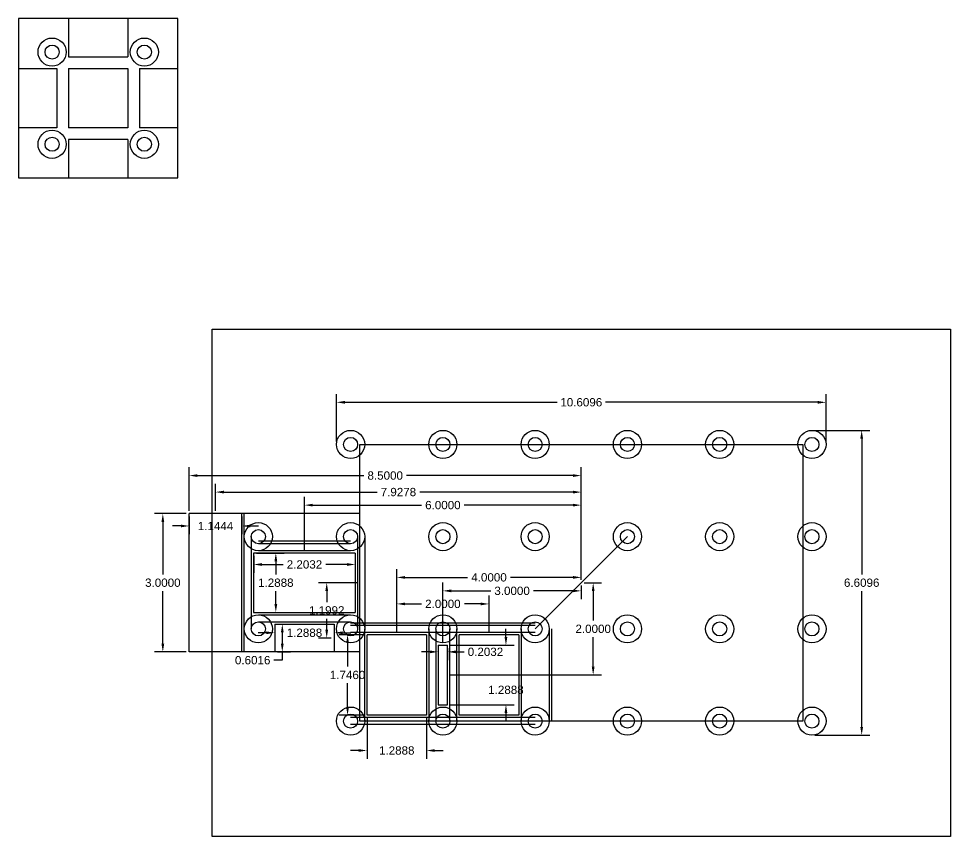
# Model space of a CAD drawing. Header units: inches. Extents: x -9.8 to 29.3, y -5.5 to 12.2.
# Drawn here: x 9.09 to 29.28, y -5.5 to 12.23 of the extents above; entities that cross this region are included whole.
import ezdxf

# ---------------------------------------------------------------- set-up
doc = ezdxf.new("R2010")
doc.units = ezdxf.units.IN
doc.header["$MEASUREMENT"] = 0
doc.styles.get("Standard").update_dxf_attribs({"font": 'Arial.ttf'})
doc.dimstyles.get("Standard").update_dxf_attribs({"dimtxt": 0.18, "dimasz": 0.18, "dimexe": 0.18, "dimexo": 0.0625, "dimgap": 0.09, "dimtad": 0, "dimtih": 1, "dimtoh": 1, "dimdec": 4, "dimzin": 0, "dimdsep": 46, "dimtxsty": 'Standard', "dimcen": 0.09, "dimadec": 0, "dimazin": 0, "dimtfac": 1, "dimtdec": 4, "dimtofl": 0, "dimtmove": 0, "dimatfit": 3, "dimfxl": 1, "dimtolj": 1, "dimtzin": 0, "dimarcsym": 0})

# ---------------------------------------------------------------- blocks, each defined once
blk = doc.blocks.new('*D47')
at = {"color": 0, "lineweight": -2, "transparency": 16777216}
for p, q in [((16.637, -2.936), (16.637, -3.818)), ((17.926, -2.936), (17.926, -3.818)), ((16.457, -3.638), (16.277, -3.638)), ((18.106, -3.638), (18.286, -3.638))]:
    blk.add_line(p, q, dxfattribs=at)
at = {"color": 0, "transparency": 16777216}
for points in [[(16.457, -3.608), (16.457, -3.668), (16.637, -3.638)], [(18.106, -3.608), (18.106, -3.668), (17.926, -3.638)]]:
    blk.add_solid(points, dxfattribs=at)
at = {"layer": 'Defpoints', "color": 0, "transparency": 16777216}
for p in [(16.637, -2.873), (17.926, -2.873), (17.926, -3.638)]:
    blk.add_point(p, dxfattribs=at)
at = {"color": 0, "transparency": 16777216, "insert": (17.281, -3.638), "char_height": 0.18, "attachment_point": 5}
blk.add_mtext('\\A1;1.2888', dxfattribs=at)
blk = doc.blocks.new('*D48')
at = {"color": 0, "lineweight": -2, "transparency": 16777216}
for p, q in [((16.574, -1.127), (16.035, -1.127)), ((16.215, -1.307), (16.215, -1.819)), ((16.215, -2.693), (16.215, -2.181)), ((16.574, -2.873), (16.035, -2.873))]:
    blk.add_line(p, q, dxfattribs=at)
at = {"color": 0, "transparency": 16777216}
for points in [[(16.185, -1.307), (16.245, -1.307), (16.215, -1.127)], [(16.185, -2.693), (16.245, -2.693), (16.215, -2.873)]]:
    blk.add_solid(points, dxfattribs=at)
at = {"layer": 'Defpoints', "color": 0, "transparency": 16777216}
for p in [(16.637, -1.127), (16.215, -2.873), (16.637, -2.873)]:
    blk.add_point(p, dxfattribs=at)
at = {"color": 0, "transparency": 16777216, "insert": (16.215, -2), "char_height": 0.18, "attachment_point": 5}
blk.add_mtext('\\A1;1.7460', dxfattribs=at)
blk = doc.blocks.new('*D49')
at = {"color": 0, "lineweight": -2, "transparency": 16777216}
for p, q in [((17.281, -1.065), (17.281, -0.279)), ((19.281, -1.065), (19.281, -0.279)), ((17.461, -0.459), (17.815, -0.459)), ((19.101, -0.459), (18.747, -0.459))]:
    blk.add_line(p, q, dxfattribs=at)
at = {"color": 0, "transparency": 16777216}
for points in [[(17.461, -0.429), (17.461, -0.489), (17.281, -0.459)], [(19.101, -0.429), (19.101, -0.489), (19.281, -0.459)]]:
    blk.add_solid(points, dxfattribs=at)
at = {"layer": 'Defpoints', "color": 0, "transparency": 16777216}
for p in [(19.281, -0.459), (17.281, -1.127), (19.281, -1.127)]:
    blk.add_point(p, dxfattribs=at)
at = {"color": 0, "transparency": 16777216, "insert": (18.281, -0.459), "char_height": 0.18, "attachment_point": 5}
blk.add_mtext('\\A1;2.0000', dxfattribs=at)
blk = doc.blocks.new('*D50')
at = {"color": 0, "lineweight": -2, "transparency": 16777216}
for p, q in [((17.281, -1.065), (17.281, 0.296)), ((21.281, 0.062), (21.281, 0.296)), ((17.461, 0.116), (18.814, 0.116)), ((21.101, 0.116), (19.748, 0.116))]:
    blk.add_line(p, q, dxfattribs=at)
at = {"color": 0, "transparency": 16777216}
for points in [[(17.461, 0.146), (17.461, 0.086), (17.281, 0.116)], [(21.101, 0.146), (21.101, 0.086), (21.281, 0.116)]]:
    blk.add_solid(points, dxfattribs=at)
at = {"layer": 'Defpoints', "color": 0, "transparency": 16777216}
for p in [(17.281, 0.116), (21.281, 0), (17.281, -1.127)]:
    blk.add_point(p, dxfattribs=at)
at = {"color": 0, "transparency": 16777216, "insert": (19.281, 0.116), "char_height": 0.18, "attachment_point": 5}
blk.add_mtext('\\A1;4.0000', dxfattribs=at)
blk = doc.blocks.new('*D51')
at = {"color": 0, "lineweight": -2, "transparency": 16777216}
for p, q in [((18, -1.499), (17.82, -1.499)), ((18.18, -1.418), (18.18, -1.679)), ((18.383, -1.418), (18.383, -1.679)), ((18.563, -1.499), (18.743, -1.499))]:
    blk.add_line(p, q, dxfattribs=at)
at = {"color": 0, "transparency": 16777216}
for points in [[(18, -1.469), (18, -1.529), (18.18, -1.499)], [(18.563, -1.469), (18.563, -1.529), (18.383, -1.499)]]:
    blk.add_solid(points, dxfattribs=at)
at = {"layer": 'Defpoints', "color": 0, "transparency": 16777216}
for p in [(18.18, -1.356), (18.383, -1.356), (18.383, -1.499)]:
    blk.add_point(p, dxfattribs=at)
at = {"color": 0, "transparency": 16777216, "insert": (19.204, -1.499), "char_height": 0.18, "attachment_point": 5}
blk.add_mtext('\\A1;0.2032', dxfattribs=at)
blk = doc.blocks.new('*D52')
at = {"color": 0, "lineweight": -2, "transparency": 16777216}
for p, q in [((19.648, -1.176), (19.648, -0.996)), ((18.445, -1.356), (19.828, -1.356)), ((18.445, -2.644), (19.828, -2.644)), ((19.648, -2.824), (19.648, -3.004))]:
    blk.add_line(p, q, dxfattribs=at)
at = {"color": 0, "transparency": 16777216}
for points in [[(19.618, -1.176), (19.678, -1.176), (19.648, -1.356)], [(19.618, -2.824), (19.678, -2.824), (19.648, -2.644)]]:
    blk.add_solid(points, dxfattribs=at)
at = {"layer": 'Defpoints', "color": 0, "transparency": 16777216}
for p in [(18.383, -1.356), (18.383, -2.644), (19.648, -2.644)]:
    blk.add_point(p, dxfattribs=at)
at = {"color": 0, "transparency": 16777216, "insert": (19.648, -2.323), "char_height": 0.18, "attachment_point": 5}
blk.add_mtext('\\A1;1.2888', dxfattribs=at)
blk = doc.blocks.new('*D53')
at = {"color": 0, "lineweight": -2, "transparency": 16777216}
for p, q in [((18.281, -1.293), (18.281, 0.004)), ((18.461, -0.176), (19.319, -0.176)), ((21.101, -0.176), (20.243, -0.176)), ((21.281, -0.062), (21.281, -0.356))]:
    blk.add_line(p, q, dxfattribs=at)
at = {"color": 0, "transparency": 16777216}
for points in [[(18.461, -0.146), (18.461, -0.206), (18.281, -0.176)], [(21.101, -0.146), (21.101, -0.206), (21.281, -0.176)]]:
    blk.add_solid(points, dxfattribs=at)
at = {"layer": 'Defpoints', "color": 0, "transparency": 16777216}
for p in [(21.281, 0), (18.281, -0.176), (18.281, -1.356)]:
    blk.add_point(p, dxfattribs=at)
at = {"color": 0, "transparency": 16777216, "insert": (19.781, -0.176), "char_height": 0.18, "attachment_point": 5}
blk.add_mtext('\\A1;3.0000', dxfattribs=at)
blk = doc.blocks.new('*D54')
at = {"color": 0, "lineweight": -2, "transparency": 16777216}
for p, q in [((21.344, 0), (21.719, 0)), ((21.539, -0.18), (21.539, -0.819)), ((21.539, -1.82), (21.539, -1.181)), ((18.445, -2), (21.719, -2))]:
    blk.add_line(p, q, dxfattribs=at)
at = {"color": 0, "transparency": 16777216}
for points in [[(21.509, -0.18), (21.569, -0.18), (21.539, 0)], [(21.509, -1.82), (21.569, -1.82), (21.539, -2)]]:
    blk.add_solid(points, dxfattribs=at)
at = {"layer": 'Defpoints', "color": 0, "transparency": 16777216}
for p in [(21.281, 0), (18.383, -2), (21.539, -2)]:
    blk.add_point(p, dxfattribs=at)
at = {"color": 0, "transparency": 16777216, "insert": (21.539, -1), "char_height": 0.18, "attachment_point": 5}
blk.add_mtext('\\A1;2.0000', dxfattribs=at)
blk = doc.blocks.new('*D55')
at = {"color": 0, "lineweight": -2, "transparency": 16777216}
for p, q in [((14.18, 0.582), (14.18, 0.216)), ((16.383, 0.582), (16.383, 0.216)), ((14.36, 0.396), (14.817, 0.396)), ((16.203, 0.396), (15.746, 0.396))]:
    blk.add_line(p, q, dxfattribs=at)
at = {"color": 0, "transparency": 16777216}
for points in [[(14.36, 0.426), (14.36, 0.366), (14.18, 0.396)], [(16.203, 0.426), (16.203, 0.366), (16.383, 0.396)]]:
    blk.add_solid(points, dxfattribs=at)
at = {"layer": 'Defpoints', "color": 0, "transparency": 16777216}
for p in [(14.18, 0.644), (16.383, 0.644), (16.383, 0.396)]:
    blk.add_point(p, dxfattribs=at)
at = {"color": 0, "transparency": 16777216, "insert": (15.281, 0.396), "char_height": 0.18, "attachment_point": 5}
blk.add_mtext('\\A1;2.2032', dxfattribs=at)
blk = doc.blocks.new('*D56')
at = {"color": 0, "lineweight": -2, "transparency": 16777216}
for p, q in [((14.242, 0.644), (14.84, 0.644)), ((14.66, 0.464), (14.66, 0.181)), ((14.66, -0.464), (14.66, -0.181)), ((14.242, -0.644), (14.84, -0.644))]:
    blk.add_line(p, q, dxfattribs=at)
at = {"color": 0, "transparency": 16777216}
for points in [[(14.63, 0.464), (14.69, 0.464), (14.66, 0.644)], [(14.63, -0.464), (14.69, -0.464), (14.66, -0.644)]]:
    blk.add_solid(points, dxfattribs=at)
at = {"layer": 'Defpoints', "color": 0, "transparency": 16777216}
for p in [(14.18, 0.644), (14.18, -0.644), (14.66, -0.644)]:
    blk.add_point(p, dxfattribs=at)
at = {"color": 0, "transparency": 16777216, "insert": (14.66, 0), "char_height": 0.18, "attachment_point": 5}
blk.add_mtext('\\A1;1.2888', dxfattribs=at)
blk = doc.blocks.new('*D57')
at = {"color": 0, "lineweight": -2, "transparency": 16777216}
for p, q in [((14.637, -0.961), (14.637, -1.265)), ((15.926, -0.961), (15.926, -1.265)), ((14.457, -1.085), (14.277, -1.085)), ((16.106, -1.085), (16.286, -1.085))]:
    blk.add_line(p, q, dxfattribs=at)
at = {"color": 0, "transparency": 16777216}
for points in [[(14.457, -1.055), (14.457, -1.115), (14.637, -1.085)], [(16.106, -1.055), (16.106, -1.115), (15.926, -1.085)]]:
    blk.add_solid(points, dxfattribs=at)
at = {"layer": 'Defpoints', "color": 0, "transparency": 16777216}
for p in [(14.637, -0.898), (15.926, -0.898), (15.926, -1.085)]:
    blk.add_point(p, dxfattribs=at)
at = {"color": 0, "transparency": 16777216, "insert": (15.281, -1.085), "char_height": 0.18, "attachment_point": 5}
blk.add_mtext('\\A1;1.2888', dxfattribs=at)
blk = doc.blocks.new('*D58')
at = {"color": 0, "lineweight": -2, "transparency": 16777216}
for p, q in [((14.699, -0.898), (14.98, -0.898)), ((14.8, -1.078), (14.8, -1.32)), ((14.699, -1.5), (14.98, -1.5)), ((14.8, -1.5), (14.8, -1.68)), ((14.8, -1.68), (14.62, -1.68))]:
    blk.add_line(p, q, dxfattribs=at)
at = {"color": 0, "transparency": 16777216}
for points in [[(14.77, -1.078), (14.83, -1.078), (14.8, -0.898)], [(14.77, -1.32), (14.83, -1.32), (14.8, -1.5)]]:
    blk.add_solid(points, dxfattribs=at)
at = {"layer": 'Defpoints', "color": 0, "transparency": 16777216}
for p in [(14.637, -0.898), (14.637, -1.5), (14.8, -1.5)]:
    blk.add_point(p, dxfattribs=at)
at = {"color": 0, "transparency": 16777216, "insert": (14.158, -1.68), "char_height": 0.18, "attachment_point": 5}
blk.add_mtext('\\A1;0.6016', dxfattribs=at)
blk = doc.blocks.new('*D59')
at = {"color": 0, "lineweight": -2, "transparency": 16777216}
for p, q in [((15.281, 0.707), (15.281, 1.863)), ((21.281, 0.062), (21.281, 1.863)), ((15.461, 1.683), (17.817, 1.683)), ((21.101, 1.683), (18.746, 1.683))]:
    blk.add_line(p, q, dxfattribs=at)
at = {"color": 0, "transparency": 16777216}
for points in [[(15.461, 1.713), (15.461, 1.653), (15.281, 1.683)], [(21.101, 1.713), (21.101, 1.653), (21.281, 1.683)]]:
    blk.add_solid(points, dxfattribs=at)
at = {"layer": 'Defpoints', "color": 0, "transparency": 16777216}
for p in [(21.281, 1.683), (15.281, 0.644), (21.281, 0)]:
    blk.add_point(p, dxfattribs=at)
at = {"color": 0, "transparency": 16777216, "insert": (18.281, 1.683), "char_height": 0.18, "attachment_point": 5}
blk.add_mtext('\\A1;6.0000', dxfattribs=at)
blk = doc.blocks.new('*D60')
at = {"color": 0, "lineweight": -2, "transparency": 16777216}
for p, q in [((16.419, 0), (15.583, 0)), ((15.763, -0.18), (15.763, -0.418)), ((15.763, -1.019), (15.763, -0.781)), ((15.863, -1.199), (15.583, -1.199))]:
    blk.add_line(p, q, dxfattribs=at)
at = {"color": 0, "transparency": 16777216}
for points in [[(15.733, -0.18), (15.793, -0.18), (15.763, 0)], [(15.733, -1.019), (15.793, -1.019), (15.763, -1.199)]]:
    blk.add_solid(points, dxfattribs=at)
at = {"layer": 'Defpoints', "color": 0, "transparency": 16777216}
for p in [(15.763, 0), (16.481, 0), (15.926, -1.199)]:
    blk.add_point(p, dxfattribs=at)
at = {"color": 0, "transparency": 16777216, "insert": (15.763, -0.6), "char_height": 0.18, "attachment_point": 5}
blk.add_mtext('\\A1;1.1992', dxfattribs=at)
blk = doc.blocks.new('*D61')
at = {"color": 0, "lineweight": -2, "transparency": 16777216}
for p, q in [((12.781, 1.438), (12.781, 1.051)), ((13.926, 1.438), (13.926, 1.051)), ((12.601, 1.231), (12.421, 1.231)), ((14.106, 1.231), (14.286, 1.231))]:
    blk.add_line(p, q, dxfattribs=at)
at = {"color": 0, "transparency": 16777216}
for points in [[(12.601, 1.261), (12.601, 1.201), (12.781, 1.231)], [(14.106, 1.261), (14.106, 1.201), (13.926, 1.231)]]:
    blk.add_solid(points, dxfattribs=at)
at = {"layer": 'Defpoints', "color": 0, "transparency": 16777216}
for p in [(12.781, 1.5), (13.926, 1.5), (13.926, 1.231)]:
    blk.add_point(p, dxfattribs=at)
at = {"color": 0, "transparency": 16777216, "insert": (13.353, 1.231), "char_height": 0.18, "attachment_point": 5}
blk.add_mtext('\\A1;1.1444', dxfattribs=at)
blk = doc.blocks.new('*D62')
at = {"color": 0, "lineweight": -2, "transparency": 16777216}
for p, q in [((12.719, 1.5), (12.031, 1.5)), ((12.211, 1.32), (12.211, 0.181)), ((12.211, -1.32), (12.211, -0.181)), ((12.719, -1.5), (12.031, -1.5))]:
    blk.add_line(p, q, dxfattribs=at)
at = {"color": 0, "transparency": 16777216}
for points in [[(12.181, 1.32), (12.241, 1.32), (12.211, 1.5)], [(12.181, -1.32), (12.241, -1.32), (12.211, -1.5)]]:
    blk.add_solid(points, dxfattribs=at)
at = {"layer": 'Defpoints', "color": 0, "transparency": 16777216}
for p in [(12.781, 1.5), (12.211, -1.5), (12.781, -1.5)]:
    blk.add_point(p, dxfattribs=at)
at = {"color": 0, "transparency": 16777216, "insert": (12.211, 0), "char_height": 0.18, "attachment_point": 5}
blk.add_mtext('\\A1;3.0000', dxfattribs=at)
blk = doc.blocks.new('*D63')
at = {"color": 0, "lineweight": -2, "transparency": 16777216}
for p, q in [((13.353, 1.563), (13.353, 2.146)), ((21.281, 0.062), (21.281, 2.146)), ((13.533, 1.966), (16.854, 1.966)), ((21.101, 1.966), (17.781, 1.966))]:
    blk.add_line(p, q, dxfattribs=at)
at = {"color": 0, "transparency": 16777216}
for points in [[(13.533, 1.996), (13.533, 1.936), (13.353, 1.966)], [(21.101, 1.996), (21.101, 1.936), (21.281, 1.966)]]:
    blk.add_solid(points, dxfattribs=at)
at = {"layer": 'Defpoints', "color": 0, "transparency": 16777216}
for p in [(13.353, 1.966), (13.353, 1.5), (21.281, 0)]:
    blk.add_point(p, dxfattribs=at)
at = {"color": 0, "transparency": 16777216, "insert": (17.317, 1.966), "char_height": 0.18, "attachment_point": 5}
blk.add_mtext('\\A1;7.9278', dxfattribs=at)
blk = doc.blocks.new('*D64')
at = {"color": 0, "lineweight": -2, "transparency": 16777216}
for p, q in [((15.976, 3.062), (15.976, 4.093)), ((26.586, 3.062), (26.586, 4.093)), ((16.156, 3.913), (20.756, 3.913)), ((26.406, 3.913), (21.806, 3.913))]:
    blk.add_line(p, q, dxfattribs=at)
at = {"color": 0, "transparency": 16777216}
for points in [[(16.156, 3.943), (16.156, 3.883), (15.976, 3.913)], [(26.406, 3.943), (26.406, 3.883), (26.586, 3.913)]]:
    blk.add_solid(points, dxfattribs=at)
at = {"layer": 'Defpoints', "color": 0, "transparency": 16777216}
for p in [(15.976, 3.913), (15.976, 3), (26.586, 3)]:
    blk.add_point(p, dxfattribs=at)
at = {"color": 0, "transparency": 16777216, "insert": (21.281, 3.913), "char_height": 0.18, "attachment_point": 5}
blk.add_mtext('\\A1;10.6096', dxfattribs=at)
blk = doc.blocks.new('*D65')
at = {"color": 0, "lineweight": -2, "transparency": 16777216}
for p, q in [((26.344, 3.305), (27.539, 3.305)), ((27.359, 3.125), (27.359, 0.181)), ((27.359, -3.125), (27.359, -0.181)), ((26.344, -3.305), (27.539, -3.305))]:
    blk.add_line(p, q, dxfattribs=at)
at = {"color": 0, "transparency": 16777216}
for points in [[(27.329, 3.125), (27.389, 3.125), (27.359, 3.305)], [(27.329, -3.125), (27.389, -3.125), (27.359, -3.305)]]:
    blk.add_solid(points, dxfattribs=at)
at = {"layer": 'Defpoints', "color": 0, "transparency": 16777216}
for p in [(26.281, 3.305), (27.359, 3.305), (26.281, -3.305)]:
    blk.add_point(p, dxfattribs=at)
at = {"color": 0, "transparency": 16777216, "insert": (27.359, 0), "char_height": 0.18, "attachment_point": 5}
blk.add_mtext('\\A1;6.6096', dxfattribs=at)
blk = doc.blocks.new('*D66')
at = {"color": 0, "lineweight": -2, "transparency": 16777216}
for p, q in [((12.781, 1.562), (12.781, 2.504)), ((21.281, 0.062), (21.281, 2.504)), ((12.961, 2.324), (16.569, 2.324)), ((21.101, 2.324), (17.493, 2.324))]:
    blk.add_line(p, q, dxfattribs=at)
at = {"color": 0, "transparency": 16777216}
for points in [[(12.961, 2.354), (12.961, 2.294), (12.781, 2.324)], [(21.101, 2.354), (21.101, 2.294), (21.281, 2.324)]]:
    blk.add_solid(points, dxfattribs=at)
at = {"layer": 'Defpoints', "color": 0, "transparency": 16777216}
for p in [(12.781, 2.324), (12.781, 1.5), (21.281, 0)]:
    blk.add_point(p, dxfattribs=at)
at = {"color": 0, "transparency": 16777216, "insert": (17.031, 2.324), "char_height": 0.18, "attachment_point": 5}
blk.add_mtext('\\A1;8.5000', dxfattribs=at)

msp = doc.modelspace()

# ---------------------------------------------------------------- linework, layer by layer
for p, q in [((12.53513, 12.23363), (9.08513, 12.23363)), ((9.08513, 12.23363), (9.08513, 8.78363)), ((10.16573, 12.23363), (10.16573, 11.40703)), ((11.45453, 12.23363), (11.45453, 11.40703)), ((12.53513, 8.78363), (12.53513, 12.23363)), ((10.16573, 11.40703), (11.45453, 11.40703)), ((9.08513, 11.15303), (9.91173, 11.15303)), ((9.91173, 11.15303), (9.91173, 9.86423)), ((10.16573, 11.15303), (11.45453, 11.15303)), ((10.16573, 11.15303), (10.16573, 9.86423)), ((11.45453, 11.15303), (11.45453, 9.86423)), ((11.70853, 11.15303), (12.53513, 11.15303)), ((11.70853, 11.15303), (11.70853, 9.86423)), ((9.91173, 9.86423), (9.08513, 9.86423)), ((11.45453, 9.86423), (10.16573, 9.86423)), ((12.53513, 9.86423), (11.70853, 9.86423)), ((10.16573, 9.61023), (10.16573, 8.78363)), ((11.45453, 9.61023), (10.16573, 9.61023)), ((11.45453, 9.61023), (11.45453, 8.78363)), ((9.08513, 8.78363), (12.53513, 8.78363)), ((13.28115, 5.5), (29.28115, 5.5)), ((13.28115, -5.5), (13.28115, 5.5)), ((29.28115, 5.5), (29.28115, -5.5)), ((16.48115, 3), (26.08115, 3)), ((16.48115, -3), (16.48115, 3)), ((26.08115, 3), (26.08115, -3)), ((12.78115, -1.5), (12.78115, 1.5)), ((13.92555, 1.5), (12.78115, 1.5)), ((16.48115, 1.5), (13.28115, 1.5)), ((13.92555, -1.5), (13.92555, 1.5)), ((13.97635, -1.5), (13.97635, 1.5)), ((14.12875, 1), (14.12875, -1)), ((16.28115, 0.8984), (14.28115, 0.8984)), ((16.28115, 0.8476), (14.28115, 0.8476)), ((16.43355, 1), (16.43355, -1)), ((16.58595, 1), (16.58595, -1)), ((20.28115, -1), (22.28115, 1)), ((16.38275, 0.6444), (14.17955, 0.6444)), ((14.17955, 0.6444), (14.17955, -0.6444)), ((16.28115, 0.6952), (14.28115, 0.6952)), ((16.38275, 0.6444), (16.38275, -0.6444)), ((14.17955, -0.6444), (16.38275, -0.6444)), ((14.28115, -0.6952), (16.28115, -0.6952)), ((14.28115, -0.8476), (16.28115, -0.8476)), ((14.63675, -0.8984), (15.92555, -0.8984)), ((14.63675, -0.8984), (14.63675, -1.5)), ((15.92555, -0.8984), (15.92555, -1.5)), ((18.28115, -0.873), (16.28115, -0.873)), ((18.28115, -0.9238), (16.28115, -0.9238)), ((16.58595, -3), (16.58595, -1)), ((17.97635, -1), (17.97635, -3)), ((18.12875, -1), (18.12875, -3)), ((20.28115, -0.873), (18.28115, -0.873)), ((20.28115, -0.9238), (18.28115, -0.9238)), ((18.43355, -3), (18.43355, -1)), ((18.58595, -3), (18.58595, -1)), ((19.97635, -1), (19.97635, -3)), ((20.58595, -1), (20.58595, -3)), ((20.63675, -1), (20.63675, -3)), ((18.28115, -1.0762), (16.28115, -1.0762)), ((17.92555, -1.127), (16.63675, -1.127)), ((16.63675, -2.873), (16.63675, -1.127)), ((17.92555, -1.127), (17.92555, -2.873)), ((20.28115, -1.0762), (18.28115, -1.0762)), ((18.63675, -2.873), (18.63675, -1.127)), ((19.92555, -1.127), (18.63675, -1.127)), ((19.92555, -1.127), (19.92555, -2.873)), ((18.17955, -1.3556), (18.38275, -1.3556)), ((18.17955, -1.3556), (18.17955, -2.6444)), ((18.38275, -2.6444), (18.38275, -1.3556)), ((13.92555, -1.5), (12.78115, -1.5)), ((16.48115, -1.5), (13.28115, -1.5)), ((18.17955, -2.6444), (18.38275, -2.6444)), ((18.28115, -2.9238), (16.28115, -2.9238)), ((26.08115, -3), (16.48115, -3)), ((17.92555, -2.873), (16.63675, -2.873)), ((20.28115, -2.9238), (18.28115, -2.9238)), ((19.92555, -2.873), (18.63675, -2.873)), ((18.28115, -3.0762), (16.28115, -3.0762)), ((20.28115, -3.0762), (18.28115, -3.0762)), ((29.28115, -5.5), (13.28115, -5.5))]:
    msp.add_line(p, q)
for centre, radius in [((9.81013, 11.50863), 0.3048), ((11.81013, 11.50863), 0.3048), ((9.81013, 11.50863), 0.1524), ((11.81013, 11.50863), 0.1524), ((9.81013, 9.50863), 0.3048), ((11.81013, 9.50863), 0.3048), ((9.81013, 9.50863), 0.1524), ((11.81013, 9.50863), 0.1524), ((16.28115, 3), 0.3048), ((18.28115, 3), 0.3048), ((20.28115, 3), 0.3048), ((22.28115, 3), 0.3048), ((24.28115, 3), 0.3048), ((26.28115, 3), 0.3048), ((16.28115, 3), 0.1524), ((18.28115, 3), 0.1524), ((20.28115, 3), 0.1524), ((22.28115, 3), 0.1524), ((24.28115, 3), 0.1524), ((26.28115, 3), 0.1524), ((14.28115, 1), 0.3048), ((16.28115, 1), 0.3048), ((18.28115, 1), 0.3048), ((20.28115, 1), 0.3048), ((22.28115, 1), 0.3048), ((24.28115, 1), 0.3048), ((26.28115, 1), 0.3048), ((14.28115, 1), 0.1524), ((16.28115, 1), 0.1524), ((18.28115, 1), 0.1524), ((20.28115, 1), 0.1524), ((22.28115, 1), 0.1524), ((24.28115, 1), 0.1524), ((26.28115, 1), 0.1524), ((14.28115, -1), 0.3048), ((16.28115, -1), 0.3048), ((18.28115, -1), 0.3048), ((20.28115, -1), 0.3048), ((22.28115, -1), 0.3048), ((24.28115, -1), 0.3048), ((26.28115, -1), 0.3048), ((14.28115, -1), 0.1524), ((16.28115, -1), 0.1524), ((18.28115, -1), 0.1524), ((20.28115, -1), 0.1524), ((22.28115, -1), 0.1524), ((24.28115, -1), 0.1524), ((26.28115, -1), 0.1524), ((16.28115, -3), 0.3048), ((18.28115, -3), 0.3048), ((20.28115, -3), 0.3048), ((22.28115, -3), 0.3048), ((24.28115, -3), 0.3048), ((26.28115, -3), 0.3048), ((16.28115, -3), 0.1524), ((18.28115, -3), 0.1524), ((20.28115, -3), 0.1524), ((22.28115, -3), 0.1524), ((24.28115, -3), 0.1524), ((26.28115, -3), 0.1524)]:
    msp.add_circle(centre, radius)

# ---------------------------------------------------------------- dimensions: what is measured, and where the dimension line sits
for base, p1, p2, picture, middle in [((15.97635, 3.91284), (26.58595, 3), (15.97635, 3), '*D64', (21.28115, 3.91284)), ((12.78115, 2.32374), (21.28115, 0), (12.78115, 1.5), '*D66', (17.03115, 2.32374)), ((13.35335, 1.96585), (21.28115, 0), (13.35335, 1.5), '*D63', (17.31725, 1.96585)), ((21.28115, 1.68319), (15.28115, 0.6444), (21.28115, 0), '*D59', (18.28115, 1.68319)), ((13.92555, 1.23135), (12.78115, 1.5), (13.92555, 1.5), '*D61', (13.35335, 1.23135)), ((16.38275, 0.39601), (14.17955, 0.6444), (16.38275, 0.6444), '*D55', (15.28115, 0.39601)), ((17.28115, 0.11616), (21.28115, 0), (17.28115, -1.127), '*D50', (19.28115, 0.11616)), ((18.28115, -0.17605), (21.28115, 0), (18.28115, -1.3556), '*D53', (19.78115, -0.17605)), ((19.28115, -0.45875), (17.28115, -1.127), (19.28115, -1.127), '*D49', (18.28115, -0.45875)), ((15.92555, -1.08518), (14.63675, -0.8984), (15.92555, -0.8984), '*D57', (15.28115, -1.08518)), ((18.38275, -1.49876), (18.17955, -1.3556), (18.38275, -1.3556), '*D51', (19.20356, -1.49876)), ((17.92555, -3.63815), (16.63675, -2.873), (17.92555, -2.873), '*D47', (17.28115, -3.63815))]:
    dim = msp.add_linear_dim(base=base, p1=p1, p2=p2, dimstyle='Standard')
    dim.commit()
    dim.dimension.update_dxf_attribs({"geometry": picture, "text_midpoint": middle})
for base, p1, p2, picture, middle in [((27.35916, 3.3048), (26.28115, -3.3048), (26.28115, 3.3048), '*D65', (27.35916, 0)), ((12.21056, -1.5), (12.78115, 1.5), (12.78115, -1.5), '*D62', (12.21056, 0)), ((14.65953, -0.6444), (14.17955, 0.6444), (14.17955, -0.6444), '*D56', (14.65953, 0)), ((15.76281, 0), (15.92555, -1.1992), (16.48115, 0), '*D60', (15.76281, -0.5996)), ((21.5388, -2), (21.28115, 0), (18.38275, -2), '*D54', (21.5388, -1)), ((14.80034, -1.5), (14.63675, -0.8984), (14.63675, -1.5), '*D58', (14.15831, -1.68)), ((16.21465, -2.873), (16.63675, -1.127), (16.63675, -2.873), '*D48', (16.21465, -2))]:
    dim = msp.add_linear_dim(base=base, p1=p1, p2=p2, angle=90, dimstyle='Standard')
    dim.commit()
    dim.dimension.update_dxf_attribs({"geometry": picture, "text_midpoint": middle})
dim = msp.add_linear_dim(base=(19.64829, -2.6444), p1=(18.38275, -1.3556), p2=(18.38275, -2.6444), angle=90, dimstyle='Standard')
dim.commit()
dim.dimension.update_dxf_attribs({"geometry": '*D52', "text_midpoint": (19.64829, -2.32281), "dimtype": 160})

doc.saveas('drawing.dxf')
